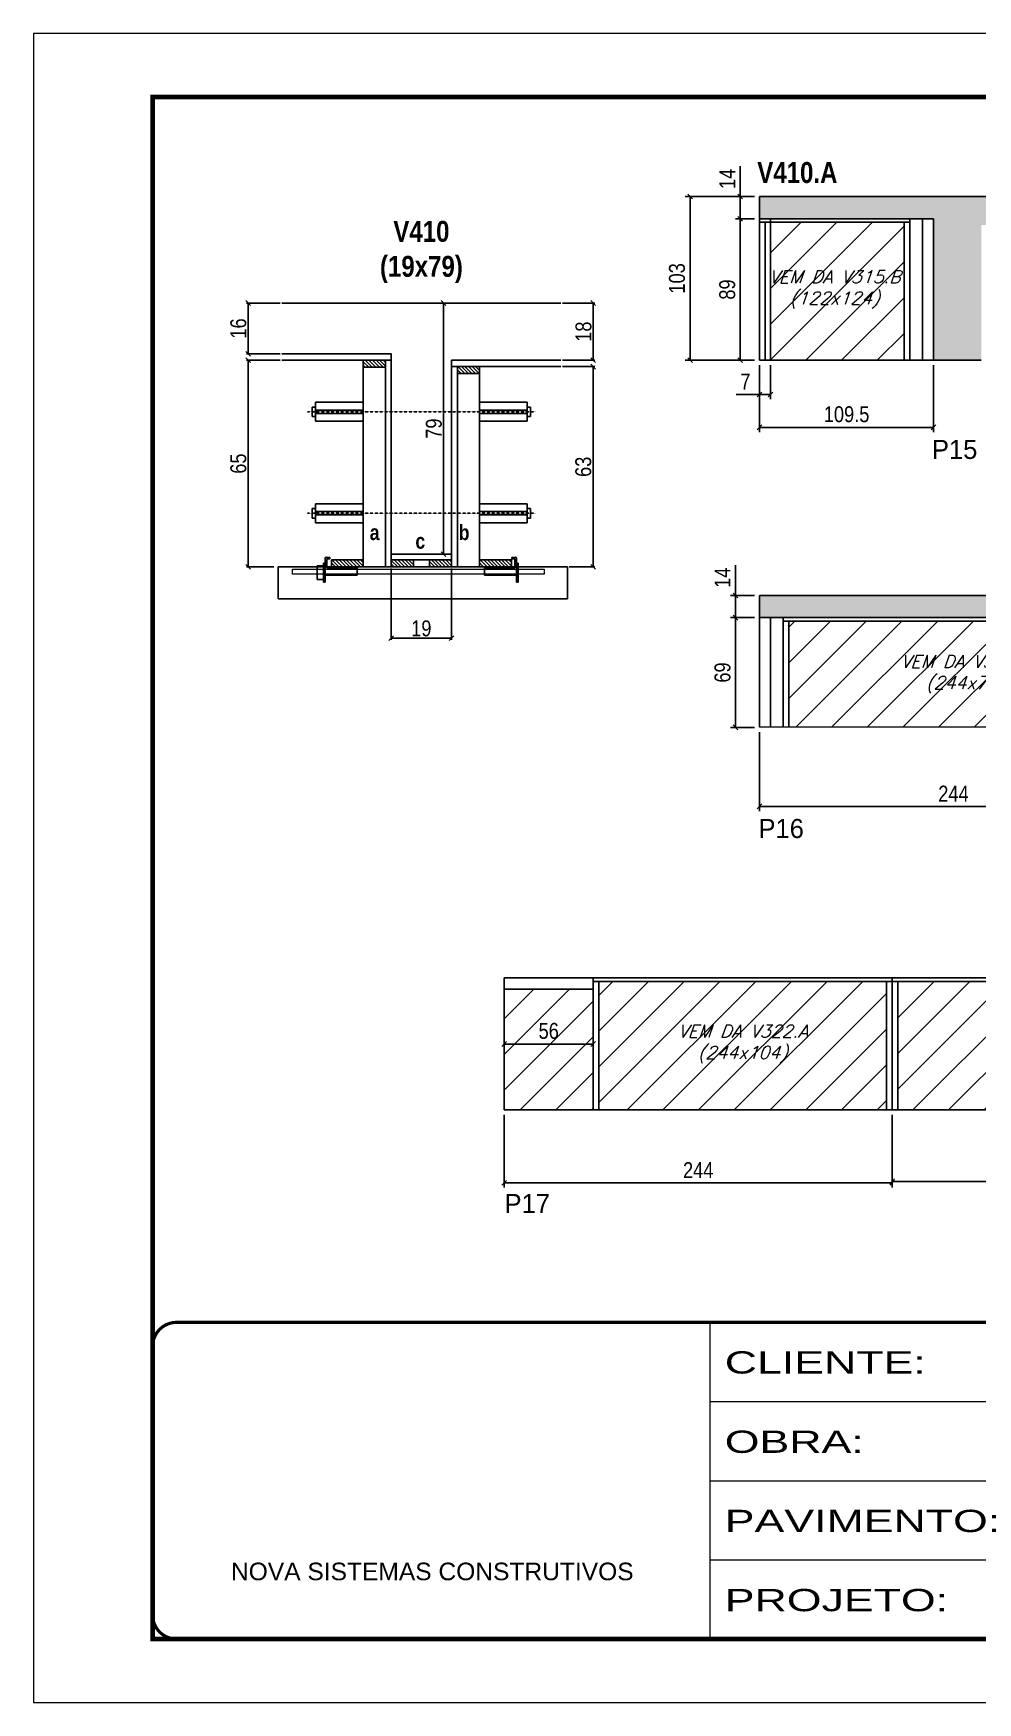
# Model space of a CAD drawing. Extents: x 13154 to 22413, y 1253 to 30260.
# Drawn here: x 17923 to 18517, y 26522 to 27572 of the extents above; entities that cross this region are included whole.
import ezdxf

# ---------------------------------------------------------------- set-up
doc = ezdxf.new("R2010")
doc.units = 0
for name, pattern in [('CONTINUO', [0]), ('DASHED', [0.75, 0.5, -0.25]), ('HIDDEN', [0.375, 0.25, -0.125])]:
    doc.linetypes.add(name, pattern=pattern)
for name, color, linetype in [('5', 5, 'Continuous'), ('barrote', 251, 'Continuous'), ('COTA', 241, 'Continuous'), ('detalhes', 4, 'Continuous'), ('NOMENCLATURA', 7, 'Continuous'), ('Painéis', 200, 'Continuous'), ('presilha', 1, 'Continuous'), ('SARR_2.2x10', 60, 'Continuous'), ('SARR_2.2x7', 40, 'Continuous'), ('SARR_3.5x7', 81, 'Continuous'), ('TENSOR', 3, 'Continuous'), ('texto', 7, 'Continuous')]:
    doc.layers.add(name, color=color, linetype=linetype)
for name, color, linetype, lineweight in [('CONCRETO', 251, 'Continuous', 25), ('Folhas', 255, 'Continuous', 9), ('Hachura', 251, 'Continuous', 9), ('SARRAFO DE PRESSAO', 251, 'DASHED', 9), ('SCO-___-LAJ', 2, 'Continuous', 0)]:
    doc.layers.add(name, color=color, linetype=linetype, lineweight=lineweight)
doc.styles.add('ARIAL', font='arial.ttf')
doc.styles.add('COTA TECNICA', font='techl___.ttf', dxfattribs={"height": 10})
doc.styles.add('COTA TECNICA 2X', font='techl___.ttf', dxfattribs={"height": 10})
doc.styles.add('COTA TECNICA-50', font='techl___.ttf', dxfattribs={"height": 9})
doc.styles.add('Romans', font='romans.shx')
doc.styles.add('ROMAS860', font='ROMAS860.SHX')
doc.styles.add('TECNICA', font='techb___.ttf', dxfattribs={"height": 10})
doc.styles.add('Tecnologia', font='')
doc.styles.get('Tecnologia').set_extended_font_data('Forgotten Futurist')
doc.dimstyles.new('COTA PAINEL-50', dxfattribs={"dimtxt": 9, "dimasz": 3, "dimexe": 3, "dimexo": 3, "dimgap": 3, "dimtad": 1, "dimdec": 1, "dimzin": 12, "dimdsep": 46, "dimtxsty": 'COTA TECNICA-50', "dimblk1": 'OBLIQUE', "dimblk2": 'OBLIQUE', "dimsah": 1, "dimcen": 0.9, "dimclrd": 4, "dimclre": 4, "dimclrt": 240, "dimadec": 1, "dimazin": 3, "dimtfac": 1, "dimtdec": 1, "dimtmove": 0, "dimatfit": 3, "dimfxl": 1, "dimtolj": 1, "dimtzin": 12, "dimarcsym": 0})
doc.dimstyles.new('PAINEL', dxfattribs={"dimtxt": 10, "dimasz": 3, "dimexe": 3, "dimexo": 3, "dimgap": 3, "dimtad": 1, "dimdec": 1, "dimzin": 12, "dimdsep": 46, "dimtxsty": 'COTA TECNICA', "dimblk1": 'OBLIQUE', "dimblk2": 'OBLIQUE', "dimsah": 1, "dimcen": 0.9, "dimclrd": 4, "dimclre": 4, "dimclrt": 240, "dimadec": 1, "dimazin": 3, "dimtfac": 1, "dimtdec": 1, "dimtmove": 0, "dimatfit": 3, "dimfxl": 1, "dimtolj": 1, "dimtzin": 12, "dimarcsym": 0})
doc.dimstyles.new('SECAO', dxfattribs={"dimscale": 0.333333, "dimtxt": 5, "dimasz": 9, "dimexe": 3, "dimexo": 3, "dimgap": 3, "dimtad": 1, "dimdec": 1, "dimlfac": 0.5, "dimzin": 12, "dimdsep": 46, "dimtxsty": 'COTA TECNICA 2X', "dimblk1": 'OBLIQUE', "dimblk2": 'OBLIQUE', "dimsah": 1, "dimcen": 0.9, "dimclrd": 4, "dimclre": 4, "dimclrt": 240, "dimadec": 1, "dimazin": 3, "dimtfac": 1, "dimtdec": 1, "dimtmove": 0, "dimatfit": 3, "dimfxl": 1, "dimtolj": 1, "dimtzin": 12, "dimarcsym": 0})

# ---------------------------------------------------------------- blocks, each defined once
blk = doc.blocks.new('9999999999')
at = {"color": 30, "linetype": 'CONTINUO'}
for p, q in [((98564.6, 34230.2), (98564.6, 34429.4)), ((98564.6, 34379.6), (99584, 34379.6)), ((98564.6, 34329.8), (99488, 34329.8)), ((98564.6, 34280), (99488, 34280))]:
    blk.add_line(p, q, dxfattribs=at)
at = {"color": 30, "linetype": 'CONTINUO', "const_width": 2}
blk.add_lwpolyline([(99584, 34230.2), (99584, 34414.4, 0.414214), (99569, 34429.4), (98229, 34429.4, 0.414214), (98214, 34414.4), (98214, 34245.2, 0.414214), (98229, 34230.2), (99584, 34230.2)], format="xyb", dxfattribs=at)
at = {"layer": 'Folhas'}
blk.add_lwpolyline([(98139, 34190.2), (99624, 34190.2), (99624, 35240.2), (98139, 35240.2)], close=True, dxfattribs=at)
at = {"layer": 'Folhas', "color": 30, "const_width": 3}
blk.add_lwpolyline([(98214, 34230.2), (99584, 34230.2), (99584, 35200.2), (98214, 35200.2)], close=True, dxfattribs=at)
at = {"color": 7, "linetype": 'Continuous', "ltscale": 5, "style": 'ARIAL'}
blk.add_text('NOVA SISTEMAS CONSTRUTIVOS', height=11.059, dxfattribs=at).set_placement((98263.2, 34267.2))
at = {"layer": 'Folhas', "color": 7, "style": 'Tecnologia', "width": 1.5}
for s, p in [('CLIENTE:', (98573.7, 34397.2)), ('OBRA:', (98573.7, 34347.3)), ('PAVIMENTO:', (98573.7, 34297.5)), ('PROJETO:', (98573.7, 34247.7))]:
    blk.add_text(s, height=14, dxfattribs=at).set_placement(p)
blk = doc.blocks.new('PRESILHA METÁLICA 1')
at = {"layer": 'presilha'}
for p, q in [((7.5, 10.6), (7.5, 19.9)), ((12, 21), (8.6, 21)), ((9, 11.6), (9, 18.9)), ((12, 19.5), (9.6, 19.5)), ((12, 21), (12, 19.5)), ((0, 13), (6, 13)), ((0, 13), (0, 0)), ((6, 0), (0, 0)), ((6, 15.5), (7.5, 15.5)), ((6, -2.5), (6, 15.5)), ((6, 13), (6, 0)), ((7.5, 15.5), (7.5, -2.5)), ((37.5, 4.1), (7.5, 4.1)), ((37.5, 11), (9.6, 11)), ((37.5, 11), (37.5, 4.1)), ((7.5, -2.5), (6, -2.5))]:
    blk.add_line(p, q, dxfattribs=at)
for centre, radius, start, end in [((8.6, 19.9), 1.14, 90, 180), ((9.6, 18.9), 0.57, 90, 180), ((9.6, 11.6), 0.57, 180, 270)]:
    blk.add_arc(centre, radius, start, end, dxfattribs=at)
blk = doc.blocks.new('PRESILHA METÁLICA 2')
at = {"layer": 'presilha'}
for p, q in [((-5.2, 23.5), (-5.2, 22)), ((-5.2, 23.5), (-1.9, 23.5)), ((-5.2, 22), (-2.8, 22)), ((-2.2, 14.1), (-2.2, 21.4)), ((0.8, 18), (-0.8, 18)), ((-0.8, 18), (-0.8, 0)), ((-0.8, 14.6), (-0.8, 22.4)), ((0.8, 0), (0.8, 18)), ((-30.8, 13.5), (-30.8, 6.6)), ((-30.8, 13.5), (-2.8, 13.5)), ((-30.8, 6.6), (-0.8, 6.6)), ((-0.8, 0), (0.8, 0))]:
    blk.add_line(p, q, dxfattribs=at)
for centre, radius, start, end in [((-2.8, 21.4), 0.57, 0, 90), ((-1.9, 22.4), 1.14, 0, 90), ((-2.8, 14.1), 0.57, 270, 0)]:
    blk.add_arc(centre, radius, start, end, dxfattribs=at)
blk = doc.blocks.new('_Oblique')
at = {"color": 0, "linetype": 'ByBlock', "lineweight": -2}
blk.add_line((-0.5, -0.5), (0.5, 0.5), dxfattribs=at)
blk = doc.blocks.new('*D1323')
at = {"layer": 'COTA', "color": 4, "lineweight": -2, "transparency": 16777216}
for p, q in [((18255.5, 27362.4), (18275.9, 27362.4)), ((18274.9, 27362.4), (18274.9, 27236.4)), ((18259.7, 27236.4), (18275.9, 27236.4))]:
    blk.add_line(p, q, dxfattribs=at)
at = {"layer": 'Defpoints', "color": 0, "transparency": 16777216}
for p in [(18254.5, 27362.4), (18258.7, 27236.4), (18274.9, 27236.4)]:
    blk.add_point(p, dxfattribs=at)
at = {"layer": 'COTA', "color": 4, "lineweight": -2, "transparency": 16777216, "xscale": 3, "yscale": 3, "zscale": 3}
for p, rotation in [((18274.9, 27362.4), 90), ((18274.9, 27236.4), 270)]:
    blk.add_blockref('_Oblique', p, dxfattribs=dict(at, rotation=rotation))
at = {"layer": 'COTA', "color": 240, "transparency": 16777216, "insert": (18268.7, 27299.4), "char_height": 10, "attachment_point": 5, "rotation": 90, "style": 'COTA TECNICA 2X'}
blk.add_mtext('\\A1;63', dxfattribs=at)
blk = doc.blocks.new('*D1324')
at = {"layer": 'COTA', "color": 4, "lineweight": -2, "transparency": 16777216}
for p, q in [((18255.5, 27402.4), (18275.9, 27402.4)), ((18274.9, 27366.4), (18274.9, 27402.4)), ((18255.5, 27366.4), (18275.9, 27366.4))]:
    blk.add_line(p, q, dxfattribs=at)
at = {"layer": 'Defpoints', "color": 0, "transparency": 16777216}
for p in [(18254.5, 27402.4), (18274.9, 27402.4), (18254.5, 27366.4)]:
    blk.add_point(p, dxfattribs=at)
at = {"layer": 'COTA', "color": 4, "lineweight": -2, "transparency": 16777216, "xscale": 3, "yscale": 3, "zscale": 3}
for p, rotation in [((18274.9, 27402.4), 90), ((18274.9, 27366.4), 270)]:
    blk.add_blockref('_Oblique', p, dxfattribs=dict(at, rotation=rotation))
at = {"layer": 'COTA', "color": 240, "transparency": 16777216, "insert": (18268.8, 27384.4), "char_height": 10, "attachment_point": 5, "rotation": 90, "style": 'COTA TECNICA 2X'}
blk.add_mtext('\\A1;18', dxfattribs=at)
blk = doc.blocks.new('*D1325')
at = {"layer": 'COTA', "color": 4, "lineweight": -2, "transparency": 16777216}
for p, q in [((18078.1, 27366.4), (18056.9, 27366.4)), ((18057.9, 27366.4), (18057.9, 27236.4)), ((18074, 27236.4), (18056.9, 27236.4))]:
    blk.add_line(p, q, dxfattribs=at)
at = {"layer": 'Defpoints', "color": 0, "transparency": 16777216}
for p in [(18079.1, 27366.4), (18057.9, 27236.4), (18075, 27236.4)]:
    blk.add_point(p, dxfattribs=at)
at = {"layer": 'COTA', "color": 4, "lineweight": -2, "transparency": 16777216, "xscale": 3, "yscale": 3, "zscale": 3}
for p, rotation in [((18057.9, 27366.4), 90), ((18057.9, 27236.4), 270)]:
    blk.add_blockref('_Oblique', p, dxfattribs=dict(at, rotation=rotation))
at = {"layer": 'COTA', "color": 240, "transparency": 16777216, "insert": (18051.8, 27301.4), "char_height": 10, "attachment_point": 5, "rotation": 90, "style": 'COTA TECNICA 2X'}
blk.add_mtext('\\A1;65', dxfattribs=at)
blk = doc.blocks.new('*D1326')
at = {"layer": 'COTA', "color": 4, "lineweight": -2, "transparency": 16777216}
for p, q in [((18184.8, 27402.4), (18179.8, 27402.4)), ((18180.8, 27244.4), (18180.8, 27402.4)), ((18184.8, 27244.4), (18179.8, 27244.4))]:
    blk.add_line(p, q, dxfattribs=at)
at = {"layer": 'Defpoints', "color": 0, "transparency": 16777216}
for p in [(18180.8, 27402.4), (18185.8, 27402.4), (18185.8, 27244.4)]:
    blk.add_point(p, dxfattribs=at)
at = {"layer": 'COTA', "color": 4, "lineweight": -2, "transparency": 16777216, "xscale": 3, "yscale": 3, "zscale": 3}
for p, rotation in [((18180.8, 27402.4), 90), ((18180.8, 27244.4), 270)]:
    blk.add_blockref('_Oblique', p, dxfattribs=dict(at, rotation=rotation))
at = {"layer": 'COTA', "color": 240, "transparency": 16777216, "insert": (18174.7, 27323.4), "char_height": 10, "attachment_point": 5, "rotation": 90, "style": 'COTA TECNICA 2X'}
blk.add_mtext('\\A1;79', dxfattribs=at)
blk = doc.blocks.new('*D1327')
at = {"layer": 'COTA', "color": 4, "lineweight": -2, "transparency": 16777216}
for p, q in [((18078.1, 27402.4), (18056.9, 27402.4)), ((18057.9, 27370.4), (18057.9, 27402.4)), ((18078.1, 27370.4), (18056.9, 27370.4))]:
    blk.add_line(p, q, dxfattribs=at)
at = {"layer": 'Defpoints', "color": 0, "transparency": 16777216}
for p in [(18057.9, 27402.4), (18079.1, 27402.4), (18079.1, 27370.4)]:
    blk.add_point(p, dxfattribs=at)
at = {"layer": 'COTA', "color": 4, "lineweight": -2, "transparency": 16777216, "xscale": 3, "yscale": 3, "zscale": 3}
for p, rotation in [((18057.9, 27402.4), 90), ((18057.9, 27370.4), 270)]:
    blk.add_blockref('_Oblique', p, dxfattribs=dict(at, rotation=rotation))
at = {"layer": 'COTA', "color": 240, "transparency": 16777216, "insert": (18051.8, 27386.4), "char_height": 10, "attachment_point": 5, "rotation": 90, "style": 'COTA TECNICA 2X'}
blk.add_mtext('\\A1;16', dxfattribs=at)
blk = doc.blocks.new('*D1328')
at = {"layer": 'COTA', "color": 4, "lineweight": -2, "transparency": 16777216}
for p, q in [((18147.8, 27235.4), (18147.8, 27190.6)), ((18185.8, 27235.4), (18185.8, 27190.6)), ((18147.8, 27191.6), (18185.8, 27191.6))]:
    blk.add_line(p, q, dxfattribs=at)
at = {"layer": 'Defpoints', "color": 0, "transparency": 16777216}
for p in [(18147.8, 27236.4), (18185.8, 27236.4), (18185.8, 27191.6)]:
    blk.add_point(p, dxfattribs=at)
at = {"layer": 'COTA', "color": 4, "lineweight": -2, "transparency": 16777216, "xscale": 3, "yscale": 3, "zscale": 3, "rotation": 180}
blk.add_blockref('_Oblique', (18147.8, 27191.6), dxfattribs=at)
at = {"layer": 'COTA', "color": 4, "lineweight": -2, "transparency": 16777216, "xscale": 3, "yscale": 3, "zscale": 3}
blk.add_blockref('_Oblique', (18185.8, 27191.6), dxfattribs=at)
at = {"layer": 'COTA', "color": 240, "transparency": 16777216, "insert": (18166.8, 27197.7), "char_height": 10, "attachment_point": 5, "style": 'COTA TECNICA 2X'}
blk.add_mtext('\\A1;19', dxfattribs=at)
blk = doc.blocks.new('*D1332')
at = {"layer": 'COTA', "color": 4, "linetype": 'ByBlock', "lineweight": -2, "transparency": 16777216}
for p, q in [((18379.4, 27363.4), (18379.4, 27321.2)), ((18488.9, 27363.4), (18488.9, 27321.2)), ((18488.9, 27324.2), (18379.4, 27324.2))]:
    blk.add_line(p, q, dxfattribs=at)
at = {"layer": 'Defpoints', "color": 0, "linetype": 'ByBlock', "transparency": 16777216}
for p in [(18379.4, 27366.4), (18488.9, 27366.4), (18379.4, 27324.2)]:
    blk.add_point(p, dxfattribs=at)
at = {"layer": 'COTA', "color": 4, "linetype": 'ByBlock', "lineweight": -2, "transparency": 16777216, "xscale": 3, "yscale": 3, "zscale": 3, "rotation": 180}
blk.add_blockref('_Oblique', (18379.4, 27324.2), dxfattribs=at)
at = {"layer": 'COTA', "color": 4, "linetype": 'ByBlock', "lineweight": -2, "transparency": 16777216, "xscale": 3, "yscale": 3, "zscale": 3}
blk.add_blockref('_Oblique', (18488.9, 27324.2), dxfattribs=at)
at = {"layer": 'COTA', "color": 240, "linetype": 'ByBlock', "transparency": 16777216, "insert": (18434.2, 27332.4), "char_height": 10, "attachment_point": 5, "style": 'COTA TECNICA'}
blk.add_mtext('\\A1;109.5', dxfattribs=at)
blk = doc.blocks.new('*D1333')
at = {"layer": 'COTA', "color": 4, "lineweight": -2, "transparency": 16777216}
for p, q in [((18376.4, 27455.4), (18364.3, 27455.4)), ((18367.3, 27455.4), (18367.3, 27366.4)), ((18376.4, 27366.4), (18364.3, 27366.4))]:
    blk.add_line(p, q, dxfattribs=at)
at = {"layer": 'Defpoints', "color": 0, "transparency": 16777216}
for p in [(18379.4, 27455.4), (18367.3, 27366.4), (18379.4, 27366.4)]:
    blk.add_point(p, dxfattribs=at)
at = {"layer": 'COTA', "color": 4, "lineweight": -2, "transparency": 16777216, "xscale": 3, "yscale": 3, "zscale": 3}
for p, rotation in [((18367.3, 27455.4), 90), ((18367.3, 27366.4), 270)]:
    blk.add_blockref('_Oblique', p, dxfattribs=dict(at, rotation=rotation))
at = {"layer": 'COTA', "color": 240, "transparency": 16777216, "insert": (18359.2, 27410.9), "char_height": 10, "attachment_point": 5, "rotation": 90, "style": 'COTA TECNICA'}
blk.add_mtext('\\A1;89', dxfattribs=at)
blk = doc.blocks.new('*D1329')
at = {"layer": 'COTA', "color": 4, "lineweight": -2, "transparency": 16777216}
for p, q in [((18367.3, 27469.4), (18367.3, 27488.5)), ((18376.4, 27469.4), (18364.3, 27469.4)), ((18367.3, 27455.4), (18367.3, 27469.4)), ((18376.4, 27455.4), (18364.3, 27455.4))]:
    blk.add_line(p, q, dxfattribs=at)
at = {"layer": 'Defpoints', "color": 0, "transparency": 16777216}
for p in [(18367.3, 27469.4), (18379.4, 27469.4), (18379.4, 27455.4)]:
    blk.add_point(p, dxfattribs=at)
at = {"layer": 'COTA', "color": 4, "lineweight": -2, "transparency": 16777216, "xscale": 3, "yscale": 3, "zscale": 3}
for p, rotation in [((18367.3, 27469.4), 90), ((18367.3, 27455.4), 270)]:
    blk.add_blockref('_Oblique', p, dxfattribs=dict(at, rotation=rotation))
at = {"layer": 'COTA', "color": 240, "transparency": 16777216, "insert": (18359.2, 27480.5), "char_height": 10, "attachment_point": 5, "rotation": 90, "style": 'COTA TECNICA'}
blk.add_mtext('\\A1;14', dxfattribs=at)
blk = doc.blocks.new('*D1330')
at = {"layer": 'COTA', "color": 4, "lineweight": -2, "transparency": 16777216}
for p, q in [((18376.4, 27469.4), (18332.8, 27469.4)), ((18335.8, 27366.4), (18335.8, 27469.4)), ((18376.4, 27366.4), (18332.8, 27366.4))]:
    blk.add_line(p, q, dxfattribs=at)
at = {"layer": 'Defpoints', "color": 0, "transparency": 16777216}
for p in [(18335.8, 27469.4), (18379.4, 27469.4), (18379.4, 27366.4)]:
    blk.add_point(p, dxfattribs=at)
at = {"layer": 'COTA', "color": 4, "lineweight": -2, "transparency": 16777216, "xscale": 3, "yscale": 3, "zscale": 3}
for p, rotation in [((18335.8, 27469.4), 90), ((18335.8, 27366.4), 270)]:
    blk.add_blockref('_Oblique', p, dxfattribs=dict(at, rotation=rotation))
at = {"layer": 'COTA', "color": 240, "transparency": 16777216, "insert": (18327.6, 27417.9), "char_height": 10, "attachment_point": 5, "rotation": 90, "style": 'COTA TECNICA'}
blk.add_mtext('\\A1;103', dxfattribs=at)
blk = doc.blocks.new('*D1331')
at = {"layer": 'COTA', "color": 4, "lineweight": -2, "transparency": 16777216}
for p, q in [((18379.4, 27363.4), (18379.4, 27341.9)), ((18386.4, 27363.4), (18386.4, 27341.9)), ((18379.4, 27344.9), (18364.7, 27344.9)), ((18386.4, 27344.9), (18379.4, 27344.9))]:
    blk.add_line(p, q, dxfattribs=at)
at = {"layer": 'Defpoints', "color": 0, "transparency": 16777216}
for p in [(18379.4, 27366.4), (18386.4, 27366.4), (18379.4, 27344.9)]:
    blk.add_point(p, dxfattribs=at)
at = {"layer": 'COTA', "color": 4, "lineweight": -2, "transparency": 16777216, "xscale": 3, "yscale": 3, "zscale": 3, "rotation": 180}
blk.add_blockref('_Oblique', (18379.4, 27344.9), dxfattribs=at)
at = {"layer": 'COTA', "color": 4, "lineweight": -2, "transparency": 16777216, "xscale": 3, "yscale": 3, "zscale": 3}
blk.add_blockref('_Oblique', (18386.4, 27344.9), dxfattribs=at)
at = {"layer": 'COTA', "color": 240, "transparency": 16777216, "insert": (18370.6, 27353), "char_height": 10, "attachment_point": 5, "style": 'COTA TECNICA'}
blk.add_mtext('\\A1;7', dxfattribs=at)
blk = doc.blocks.new('*D1341')
at = {"layer": 'COTA', "color": 4, "lineweight": -2, "transparency": 16777216}
for p, q in [((18379.4, 27132.5), (18379.4, 27082.8)), ((18623.4, 27132.5), (18623.4, 27082.8)), ((18379.4, 27085.8), (18623.4, 27085.8))]:
    blk.add_line(p, q, dxfattribs=at)
at = {"layer": 'Defpoints', "color": 0, "transparency": 16777216}
for p in [(18379.4, 27135.5), (18623.4, 27135.5), (18623.4, 27085.8)]:
    blk.add_point(p, dxfattribs=at)
at = {"layer": 'COTA', "color": 4, "lineweight": -2, "transparency": 16777216, "xscale": 3, "yscale": 3, "zscale": 3, "rotation": 180}
blk.add_blockref('_Oblique', (18379.4, 27085.8), dxfattribs=at)
at = {"layer": 'COTA', "color": 4, "lineweight": -2, "transparency": 16777216, "xscale": 3, "yscale": 3, "zscale": 3}
blk.add_blockref('_Oblique', (18623.4, 27085.8), dxfattribs=at)
at = {"layer": 'COTA', "color": 240, "transparency": 16777216, "insert": (18501.4, 27093.8), "char_height": 10, "attachment_point": 5, "style": 'COTA TECNICA'}
blk.add_mtext('\\A1;244', dxfattribs=at)
blk = doc.blocks.new('*D1344')
at = {"layer": 'COTA', "color": 4, "lineweight": -2, "transparency": 16777216}
for p, q in [((18376.4, 27204.5), (18361.3, 27204.5)), ((18364.3, 27204.5), (18364.3, 27135.5)), ((18376.4, 27135.5), (18361.3, 27135.5))]:
    blk.add_line(p, q, dxfattribs=at)
at = {"layer": 'Defpoints', "color": 0, "transparency": 16777216}
for p in [(18379.4, 27204.5), (18364.3, 27135.5), (18379.4, 27135.5)]:
    blk.add_point(p, dxfattribs=at)
at = {"layer": 'COTA', "color": 4, "lineweight": -2, "transparency": 16777216, "xscale": 3, "yscale": 3, "zscale": 3}
for p, rotation in [((18364.3, 27204.5), 90), ((18364.3, 27135.5), 270)]:
    blk.add_blockref('_Oblique', p, dxfattribs=dict(at, rotation=rotation))
at = {"layer": 'COTA', "color": 240, "transparency": 16777216, "insert": (18356.2, 27170), "char_height": 10, "attachment_point": 5, "rotation": 90, "style": 'COTA TECNICA'}
blk.add_mtext('\\A1;69', dxfattribs=at)
blk = doc.blocks.new('*D1345')
at = {"layer": 'COTA', "color": 4, "lineweight": -2, "transparency": 16777216}
for p, q in [((18364.3, 27218.5), (18364.3, 27237.6)), ((18376.4, 27218.5), (18361.3, 27218.5)), ((18364.3, 27204.5), (18364.3, 27218.5)), ((18376.4, 27204.5), (18361.3, 27204.5))]:
    blk.add_line(p, q, dxfattribs=at)
at = {"layer": 'Defpoints', "color": 0, "transparency": 16777216}
for p in [(18364.3, 27218.5), (18379.4, 27218.5), (18379.4, 27204.5)]:
    blk.add_point(p, dxfattribs=at)
at = {"layer": 'COTA', "color": 4, "lineweight": -2, "transparency": 16777216, "xscale": 3, "yscale": 3, "zscale": 3}
for p, rotation in [((18364.3, 27218.5), 90), ((18364.3, 27204.5), 270)]:
    blk.add_blockref('_Oblique', p, dxfattribs=dict(at, rotation=rotation))
at = {"layer": 'COTA', "color": 240, "transparency": 16777216, "insert": (18356.2, 27229.6), "char_height": 10, "attachment_point": 5, "rotation": 90, "style": 'COTA TECNICA'}
blk.add_mtext('\\A1;14', dxfattribs=at)
blk = doc.blocks.new('*D1351')
at = {"layer": 'COTA', "color": 4, "linetype": 'ByBlock', "lineweight": -2, "transparency": 16777216}
for p, q in [((18462.9, 26891.8), (18462.9, 26846.9)), ((18706.9, 26891.8), (18706.9, 26846.9)), ((18462.9, 26849.9), (18706.9, 26849.9))]:
    blk.add_line(p, q, dxfattribs=at)
at = {"layer": 'Defpoints', "color": 0, "linetype": 'ByBlock', "transparency": 16777216}
for p in [(18462.9, 26894.8), (18706.9, 26894.8), (18706.9, 26849.9)]:
    blk.add_point(p, dxfattribs=at)
at = {"layer": 'COTA', "color": 4, "linetype": 'ByBlock', "lineweight": -2, "transparency": 16777216, "xscale": 3, "yscale": 3, "zscale": 3, "rotation": 180}
blk.add_blockref('_Oblique', (18462.9, 26849.9), dxfattribs=at)
at = {"layer": 'COTA', "color": 4, "linetype": 'ByBlock', "lineweight": -2, "transparency": 16777216, "xscale": 3, "yscale": 3, "zscale": 3}
blk.add_blockref('_Oblique', (18706.9, 26849.9), dxfattribs=at)
at = {"layer": 'COTA', "color": 240, "linetype": 'ByBlock', "transparency": 16777216, "insert": (18584.9, 26857.4), "char_height": 9, "attachment_point": 5, "style": 'COTA TECNICA-50'}
blk.add_mtext('\\A1;244', dxfattribs=at)
blk = doc.blocks.new('*D1352')
at = {"layer": 'COTA', "color": 4, "linetype": 'ByBlock', "lineweight": -2, "transparency": 16777216}
for p, q in [((18218.9, 26891.8), (18218.9, 26846)), ((18462.9, 26891.8), (18462.9, 26846)), ((18462.9, 26849), (18218.9, 26849))]:
    blk.add_line(p, q, dxfattribs=at)
at = {"layer": 'Defpoints', "color": 0, "linetype": 'ByBlock', "transparency": 16777216}
for p in [(18218.9, 26894.8), (18462.9, 26894.8), (18218.9, 26849)]:
    blk.add_point(p, dxfattribs=at)
at = {"layer": 'COTA', "color": 4, "linetype": 'ByBlock', "lineweight": -2, "transparency": 16777216, "xscale": 3, "yscale": 3, "zscale": 3, "rotation": 180}
blk.add_blockref('_Oblique', (18218.9, 26849), dxfattribs=at)
at = {"layer": 'COTA', "color": 4, "linetype": 'ByBlock', "lineweight": -2, "transparency": 16777216, "xscale": 3, "yscale": 3, "zscale": 3}
blk.add_blockref('_Oblique', (18462.9, 26849), dxfattribs=at)
at = {"layer": 'COTA', "color": 240, "linetype": 'ByBlock', "transparency": 16777216, "insert": (18340.9, 26857), "char_height": 10, "attachment_point": 5, "style": 'COTA TECNICA'}
blk.add_mtext('\\A1;244', dxfattribs=at)
blk = doc.blocks.new('*D1360')
at = {"layer": 'COTA', "color": 4, "lineweight": -2, "transparency": 16777216}
blk.add_line((18218.9, 26936.3), (18274.9, 26936.3), dxfattribs=at)
at = {"layer": 'Defpoints', "color": 0, "transparency": 16777216}
for p in [(18218.9, 26936.3), (18274.9, 26936.3), (18274.9, 26936.3)]:
    blk.add_point(p, dxfattribs=at)
at = {"layer": 'COTA', "color": 4, "lineweight": -2, "transparency": 16777216, "xscale": 3, "yscale": 3, "zscale": 3, "rotation": 180}
blk.add_blockref('_Oblique', (18218.9, 26936.3), dxfattribs=at)
at = {"layer": 'COTA', "color": 4, "lineweight": -2, "transparency": 16777216, "xscale": 3, "yscale": 3, "zscale": 3}
blk.add_blockref('_Oblique', (18274.9, 26936.3), dxfattribs=at)
at = {"layer": 'COTA', "color": 240, "transparency": 16777216, "insert": (18246.9, 26944.5), "char_height": 10, "attachment_point": 5, "style": 'COTA TECNICA'}
blk.add_mtext('\\A1;56', dxfattribs=at)

msp = doc.modelspace()

# ---------------------------------------------------------------- hatches: boundary and pattern name
at = {"layer": 'COTA'}
h = msp.add_hatch(dxfattribs=at)
h.set_pattern_fill('AR-CONC', color=256, scale=0.03)
h.paths.add_polyline_path([(18518.92, 27451.39), (18749.92, 27451.39), (19237.42, 27451.39), (19237.42, 27469.39), (18379.42, 27469.39), (18379.42, 27455.39), (18488.92, 27455.39), (18488.92, 27366.39), (18518.92, 27366.39)])
h = msp.add_hatch(dxfattribs=at)
h.set_pattern_fill('AR-CONC', color=256, scale=0.03)
h.set_pattern_definition([(50, (0, -36.6637), (5.4655401, -0.47817257), [0.5715, -6.2865]), (355, (0, -36.6637), (-1.0573026, 5.7317054), [0.4572, -5.0292175]), (100.451445, (0.4555, -36.7035), (4.4082374, 5.25353256), [0.4857003, -5.3427073]), (46.1842, (0, -35.14), (8.1323712, -1.2612698), [0.85725, -9.42975]), (96.635558, (0.678, -35.245), (7.122124, 7.4227837), [0.7285507, -8.0140682]), (351.18415, (0, -35.14), (7.122124, 7.4227837), [0.685799, -7.543792]), (21, (0.762, -35.5207), (4.54843174, -3.06795595), [0.5715, -6.2865]), (326, (0.762, -35.5207), (1.85406085, 5.525639), [0.4572, -5.0292]), (71.451445, (1.141, -35.7763), (6.4024926, 2.4576831), [0.4857003, -5.3426981]), (37.5, (0, -36.6637), (0.0926581, 2.53665117), [0, -4.96824, 0, -5.1054, 0, -5.04825]), (7.5, (0, -36.6637), (2.00458988, 3.00541724), [0, -2.91084, 0, -4.85394, 0, -1.92405]), (327.5, (-1.6993, -36.6637), (4.06771786, -0.17186232), [0, -1.905, 0, -5.9436, 0, -7.8867]), (317.5, (-2.4613, -36.6637), (4.44387544, 0.76279473), [0, -2.4765, 0, -3.94716, 0, -5.6007])])
h.paths.add_polyline_path([(18752.92, 27204.53), (18752.92, 27218.53), (18379.42, 27218.53), (18379.42, 27204.53)])
at = {"layer": 'Hachura', "linetype": 'ByBlock'}
h = msp.add_hatch(dxfattribs=at)
h.set_pattern_fill('ANSI31', color=256, scale=5)
h.paths.add_polyline_path([(18470.42, 27453.19), (18386.42, 27453.19), (18386.42, 27366.39), (18470.42, 27366.39)])
h.paths.add_polyline_path([(18742.92, 27366.39), (18742.92, 27386.39), (18746.42, 27386.39), (18746.42, 27449.19), (18537.42, 27449.19), (18537.42, 27366.39)])
h.paths.add_polyline_path([(18990.42, 27386.39), (18990.42, 27449.19), (18753.42, 27449.19), (18753.42, 27386.39)])
h.paths.add_polyline_path([(18997.42, 27449.19), (18997.42, 27386.39), (19218.92, 27386.39), (19218.92, 27449.19)])
h = msp.add_hatch(dxfattribs=at)
h.set_pattern_fill('ANSI31', color=256, scale=5)
h.paths.add_polyline_path([(18619.92, 27135.53), (18619.92, 27202.33), (18397.92, 27202.33), (18397.92, 27135.53)])
h.paths.add_polyline_path([(18749.42, 27135.53), (18749.42, 27202.33), (18626.92, 27202.33), (18626.92, 27135.53)])
h.paths.add_polyline_path([(18756.42, 27216.33), (18756.42, 27135.53), (18855.92, 27135.53), (18855.92, 27216.33)])
h.paths.add_polyline_path([(18889.92, 27216.33), (18889.92, 27135.53), (19066.92, 27135.53), (19066.92, 27216.33)])
h.paths.add_polyline_path([(19070.42, 27135.53), (19130.42, 27135.53), (19130.42, 27211.53), (19070.42, 27211.53)])
h = msp.add_hatch(dxfattribs=at)
h.set_pattern_fill('ANSI31', color=256, scale=5)
h.paths.add_polyline_path([(18274.89, 26894.85), (18274.89, 26970.85), (18218.89, 26970.85), (18218.89, 26894.85)])
h.paths.add_polyline_path([(18459.39, 26894.85), (18459.39, 26975.65), (18278.39, 26975.65), (18278.39, 26894.85)])
h.paths.add_polyline_path([(18703.39, 26894.85), (18703.39, 26975.65), (18466.39, 26975.65), (18466.39, 26894.85)])
h.paths.add_polyline_path([(18710.39, 26894.85), (18865.89, 26894.85), (18865.89, 26975.65), (18710.39, 26975.65)])
h.paths.add_polyline_path([(19056.89, 26894.85), (19056.89, 26975.65), (18936.89, 26975.65), (18936.89, 26894.85)])
h.paths.add_polyline_path([(19139.39, 26975.65), (19063.89, 26975.65), (19063.89, 26894.85), (19139.39, 26894.85)])
at = {"layer": 'SARR_2.2x10'}
h = msp.add_hatch(dxfattribs=at)
h.set_pattern_fill('ANSI31', color=256, scale=0.5, angle=90)
h.set_pattern_definition([(135, (51303.7847, -96275.7658), (-1.122532015, -1.122532015), [])])
h.paths.add_polyline_path([(18110.25, 27240.8), (18110.25, 27236.4), (18130.25, 27236.4), (18130.25, 27240.8)])
h = msp.add_hatch(dxfattribs=at)
h.set_pattern_fill('ANSI31', color=256, scale=0.5, angle=90)
h.set_pattern_definition([(135, (51396.9847, -96275.7658), (-1.122532015, -1.122532015), [])])
h.paths.add_polyline_path([(18203.45, 27240.8), (18203.45, 27236.4), (18223.45, 27236.4), (18223.45, 27240.8)])
at = {"layer": 'SARR_2.2x7'}
h = msp.add_hatch(dxfattribs=at)
h.set_pattern_fill('ANSI31', color=256, scale=0.5, angle=90)
h.set_pattern_definition([(135, (51297.7847, -96150.1658), (-1.122532015, -1.122532015), [])])
h.paths.add_polyline_path([(18144.25, 27366.4), (18144.25, 27362), (18130.25, 27362), (18130.25, 27366.4)])
h = msp.add_hatch(dxfattribs=at)
h.set_pattern_fill('ANSI31', color=256, scale=0.5, angle=90)
h.set_pattern_definition([(135, (51317.7847, -96154.1658), (-1.122532015, -1.122532015), [])])
h.paths.add_polyline_path([(18189.45, 27362.4), (18189.45, 27358), (18203.45, 27358), (18203.45, 27362.4)])
h = msp.add_hatch(dxfattribs=at)
h.set_pattern_fill('ANSI31', color=256, scale=0.5, angle=90)
h.set_pattern_definition([(135, (51383.3847, -96275.7658), (-1.122532015, -1.122532015), [])])
h.paths.add_polyline_path([(18161.85, 27236.4), (18161.85, 27240.8), (18147.85, 27240.8), (18147.85, 27236.4)])
h = msp.add_hatch(dxfattribs=at)
h.set_pattern_fill('ANSI31', color=256, scale=0.5, angle=90)
h.set_pattern_definition([(135, (51321.3847, -96275.7658), (-1.122532015, -1.122532015), [])])
h.paths.add_polyline_path([(18171.85, 27236.4), (18171.85, 27240.8), (18185.85, 27240.8), (18185.85, 27236.4)])

# ---------------------------------------------------------------- linework, layer by layer
at = {"ltscale": 3}
for p, q in [((18098.25, 27331), (18098.25, 27337)), ((18100.25, 27337), (18098.25, 27337)), ((18100.25, 27328), (18100.25, 27340)), ((18100.25, 27340), (18130.25, 27340)), ((18130.25, 27335), (18100.25, 27335)), ((18130.25, 27333), (18100.25, 27333)), ((18233.45, 27340), (18203.45, 27340)), ((18203.45, 27335), (18233.45, 27335)), ((18203.45, 27333), (18233.45, 27333)), ((18233.45, 27328), (18233.45, 27340)), ((18233.45, 27337), (18235.45, 27337)), ((18235.45, 27331), (18235.45, 27337)), ((18100.25, 27331), (18098.25, 27331)), ((18100.25, 27328), (18130.25, 27328)), ((18233.45, 27328), (18203.45, 27328)), ((18235.45, 27331), (18233.45, 27331)), ((18098.25, 27273.18), (18098.25, 27267.18)), ((18100.25, 27273.18), (18098.25, 27273.18)), ((18100.25, 27276.18), (18100.25, 27264.18)), ((18100.25, 27276.18), (18130.25, 27276.18)), ((18130.25, 27271.18), (18100.25, 27271.18)), ((18130.25, 27269.18), (18100.25, 27269.18)), ((18233.45, 27276.18), (18203.45, 27276.18)), ((18203.45, 27271.18), (18233.45, 27271.18)), ((18203.45, 27269.18), (18233.45, 27269.18)), ((18233.45, 27276.18), (18233.45, 27264.18)), ((18235.45, 27273.18), (18233.45, 27273.18)), ((18235.45, 27273.18), (18235.45, 27267.18)), ((18100.25, 27267.18), (18098.25, 27267.18)), ((18100.25, 27264.18), (18130.25, 27264.18)), ((18233.45, 27264.18), (18203.45, 27264.18)), ((18233.45, 27267.18), (18235.45, 27267.18))]:
    msp.add_line(p, q, dxfattribs=at)
at = {"layer": 'barrote'}
msp.add_lwpolyline([(18076.79, 27216.4), (18258.71, 27216.4), (18258.71, 27236.4), (18076.79, 27236.4)], close=True, dxfattribs=at)
at = {"layer": 'CONCRETO', "linetype": 'Continuous'}
msp.add_line((18079.15, 27402.4), (18254.54, 27402.4), dxfattribs=at)
at = {"layer": 'COTA'}
for p, q in [((19237.42, 27469.39), (18379.42, 27469.39)), ((18379.42, 27469.39), (18379.42, 27455.39)), ((18488.92, 27366.39), (18518.92, 27366.39)), ((18379.42, 27204.53), (18379.42, 27218.53)), ((18379.42, 27218.53), (18752.92, 27218.53))]:
    msp.add_line(p, q, dxfattribs=at)
at = {"layer": 'detalhes', "color": 250}
msp.add_line((18076.79, 27216.4), (18076.79, 27236.4), dxfattribs=at)
at = {"layer": 'Hachura', "linetype": 'ByBlock'}
msp.add_line((19130.42, 27135.53), (18379.42, 27135.53), dxfattribs=at)
at = {"layer": 'Painéis', "linetype": 'Continuous'}
for p, q in [((18379.42, 27455.39), (18379.42, 27366.39)), ((18488.92, 27455.39), (18379.42, 27455.39)), ((18488.92, 27455.39), (18488.92, 27366.39)), ((18488.92, 27366.39), (18379.42, 27366.39)), ((18379.42, 27135.53), (18379.42, 27204.53)), ((18379.42, 27204.53), (18752.92, 27204.53)), ((18218.89, 26894.85), (18218.89, 26977.85)), ((18218.89, 26977.85), (18886.39, 26977.85)), ((18462.89, 26894.85), (18462.89, 26977.85)), ((18886.39, 26894.85), (18218.89, 26894.85))]:
    msp.add_line(p, q, dxfattribs=at)
at = {"layer": 'Painéis', "linetype": 'Continuous', "elevation": 0}
for points in [[(18079.15, 27366.4), (18147.85, 27366.4), (18147.85, 27370.4), (18079.15, 27370.4)], [(18254.54, 27362.4), (18185.85, 27362.4), (18185.85, 27366.4), (18254.54, 27366.4)]]:
    msp.add_lwpolyline(points, dxfattribs=at)
at = {"layer": 'Painéis', "linetype": 'Continuous'}
for points in [[(18144.25, 27236.4), (18144.25, 27366.4), (18147.85, 27366.4), (18147.85, 27236.4)], [(18189.45, 27236.4), (18189.45, 27362.4), (18185.85, 27362.4), (18185.85, 27236.4)], [(18185.85, 27244.4), (18147.85, 27244.4), (18147.85, 27240.8), (18185.85, 27240.8)]]:
    msp.add_lwpolyline(points, close=True, dxfattribs=at)
at = {"layer": 'SARR_2.2x10'}
for points in [[(18110.25, 27240.8), (18130.25, 27240.8), (18130.25, 27236.4), (18110.25, 27236.4)], [(18203.45, 27240.8), (18223.45, 27240.8), (18223.45, 27236.4), (18203.45, 27236.4)]]:
    msp.add_lwpolyline(points, close=True, dxfattribs=at)
at = {"layer": 'SARR_2.2x7', "linetype": 'Continuous'}
for p, q in [((18473.92, 27453.19), (18379.42, 27453.19)), ((18481.92, 27455.39), (18481.92, 27366.39)), ((18386.42, 27204.53), (18386.42, 27135.53)), ((18394.42, 27202.33), (18623.42, 27202.33)), ((18274.89, 26975.65), (18462.89, 26975.65)), ((18462.89, 26975.65), (18706.89, 26975.65)), ((18218.89, 26970.85), (18274.89, 26970.85))]:
    msp.add_line(p, q, dxfattribs=at)
at = {"layer": 'SARR_2.2x7', "linetype": 'HIDDEN'}
msp.add_line((18386.42, 27455.39), (18386.42, 27366.39), dxfattribs=at)
at = {"layer": 'SARR_2.2x7', "elevation": 0}
for points in [[(18130.25, 27366.4), (18144.25, 27366.4), (18144.25, 27362), (18130.25, 27362)], [(18203.45, 27362.4), (18189.45, 27362.4), (18189.45, 27358), (18203.45, 27358)]]:
    msp.add_lwpolyline(points, close=True, dxfattribs=at)
at = {"layer": 'SARR_2.2x7'}
for points in [[(18147.85, 27240.8), (18161.85, 27240.8), (18161.85, 27236.4), (18147.85, 27236.4)], [(18185.85, 27240.8), (18171.85, 27240.8), (18171.85, 27236.4), (18185.85, 27236.4)]]:
    msp.add_lwpolyline(points, close=True, dxfattribs=at)
at = {"layer": 'SARR_3.5x7'}
for p, q in [((18382.92, 27453.19), (18382.92, 27366.39)), ((18470.42, 27453.19), (18470.42, 27366.39)), ((18473.92, 27455.39), (18473.92, 27366.39)), ((18394.42, 27204.53), (18394.42, 27135.53)), ((18397.92, 27202.33), (18397.92, 27135.53)), ((18274.89, 26977.85), (18274.89, 26894.85)), ((18278.39, 26975.65), (18278.39, 26894.85)), ((18459.39, 26975.65), (18459.39, 26894.85)), ((18466.39, 26975.65), (18466.39, 26894.85))]:
    msp.add_line(p, q, dxfattribs=at)
for points in [[(18144.25, 27362), (18130.25, 27362), (18130.25, 27236.4), (18144.25, 27236.4)], [(18189.45, 27358), (18203.45, 27358), (18203.45, 27236.4), (18189.45, 27236.4)]]:
    msp.add_lwpolyline(points, close=True, dxfattribs=at)
at = {"layer": 'SCO-___-LAJ', "color": 1}
msp.add_lwpolyline([(18085.79, 27235.07), (18244.06, 27235.07), (18244.06, 27231.87), (18085.79, 27231.87)], close=True, dxfattribs=at)
at = {"layer": 'TENSOR', "linetype": 'HIDDEN', "ltscale": 0.5}
for p, q in [((18095.25, 27334), (18238.75, 27334)), ((18095.25, 27270.18), (18238.75, 27270.18))]:
    msp.add_line(p, q, dxfattribs=at)

# ---------------------------------------------------------------- block references
at = {"layer": 'presilha', "xscale": 0.6666666666666666, "yscale": 0.6666666666666666, "zscale": 0.6666666666666666}
for name, p in [('PRESILHA METÁLICA 1', (18101.38, 27228.44)), ('PRESILHA METÁLICA 2', (18227.12, 27226.77))]:
    msp.add_blockref(name, p, dxfattribs=at)
at = {"layer": 'SARRAFO DE PRESSAO', "color": 6, "linetype": 'ByBlock'}
msp.add_blockref('9999999999', (-80216.1, -7668.18), dxfattribs=at)

# ---------------------------------------------------------------- texts
at = {"layer": '5', "linetype": 'Continuous', "style": 'ROMAS860'}
for s, p in [('P15', (18487.88, 27304.34)), ('P16', (18378.8, 27065.87)), ('P17', (18219.14, 26829.96))]:
    msp.add_text(s, height=12, rotation=359.99996, dxfattribs=at).set_placement(p)
at = {"layer": 'detalhes', "style": 'TECNICA'}
for s, p in [('a', (18134.37, 27253.3)), ('b', (18190.35, 27253.29)), ('c', (18163.09, 27247.88))]:
    msp.add_text(s, height=9.6, dxfattribs=at).set_placement(p)
at = {"layer": 'NOMENCLATURA', "style": 'TECNICA'}
msp.add_text('V410.A', height=13.2, dxfattribs=at).set_placement((18378.04, 27477.91))
at = {"layer": 'NOMENCLATURA', "insert": (18166.85, 27454.1), "char_height": 13.2, "attachment_point": 2, "style": 'TECNICA'}
msp.add_mtext_dynamic_manual_height_columns('V410\\P(19x79)', width=300.2766, gutter_width=1, heights=[0], dxfattribs=at)
at = {"layer": 'texto', "color": 2, "char_height": 8, "attachment_point": 5, "style": 'Romans'}
for s, insert in [('{\\Q19;\\C256;VEM DA V315.B^J(122x124)}', (18426.67, 27410.89)), ('{\\Q19;\\C256;VEM DA V323.A^J(244x75)}', (18508.92, 27168.93)), ('{\\Q19;\\C256;VEM DA V322.A^J(244x104)}', (18368.89, 26936.35))]:
    msp.add_mtext(s, dxfattribs=dict(at, insert=insert))

# ---------------------------------------------------------------- dimensions: what is measured, and where the dimension line sits
at = {"layer": 'COTA'}
for base, p1, p2, angle, dimstyle, picture, middle in [((18367.32, 27469.39), (18379.42, 27455.39), (18379.42, 27469.39), 90, 'PAINEL', '*D1329', (18359.25, 27480.45)), ((18335.83, 27469.39), (18379.42, 27366.39), (18379.42, 27469.39), 90, 'PAINEL', '*D1330', (18327.61, 27417.89)), ((18367.32, 27366.39), (18379.42, 27455.39), (18379.42, 27366.39), 90, 'PAINEL', '*D1333', (18359.22, 27410.89)), ((18057.93, 27402.4), (18079.15, 27370.4), (18079.15, 27402.4), 90, 'SECAO', '*D1327', (18051.83, 27386.4)), ((18180.77, 27402.4), (18185.85, 27244.4), (18185.85, 27402.4), 90, 'SECAO', '*D1326', (18174.67, 27323.4)), ((18274.89, 27402.4), (18254.54, 27366.4), (18254.54, 27402.4), 90, 'SECAO', '*D1324', (18268.8, 27384.4)), ((18057.93, 27236.4, 0), (18079.15, 27366.4), (18075.03, 27236.4, 0), 90, 'SECAO', '*D1325', (18051.82, 27301.4, 0)), ((18274.89, 27236.4, 0), (18254.54, 27362.4), (18258.66, 27236.4, 0), 90, 'SECAO', '*D1323', (18268.67, 27299.4, 0)), ((18379.42, 27344.91), (18386.42, 27366.39), (18379.42, 27366.39), 180, 'PAINEL', '*D1331', (18370.55, 27352.98)), ((18364.31, 27218.53), (18379.42, 27204.53), (18379.42, 27218.53), 90, 'PAINEL', '*D1345', (18356.23, 27229.58)), ((18364.31, 27135.53), (18379.42, 27204.53), (18379.42, 27135.53), 90, 'PAINEL', '*D1344', (18356.18, 27170.03))]:
    dim = msp.add_linear_dim(base=base, p1=p1, p2=p2, angle=angle, dimstyle=dimstyle, dxfattribs=at)
    dim.commit()
    dim.dimension.update_dxf_attribs({"geometry": picture, "text_midpoint": middle})
at = {"layer": 'COTA', "linetype": 'ByBlock'}
for base, p1, p2, picture, middle in [((18379.42, 27324.24), (18488.92, 27366.39), (18379.42, 27366.39), '*D1332', (18434.17, 27332.38)), ((18218.89, 26848.96), (18462.89, 26894.85), (18218.89, 26894.85), '*D1352', (18340.89, 26857.03))]:
    dim = msp.add_linear_dim(base=base, p1=p1, p2=p2, angle=180, dimstyle='PAINEL', dxfattribs=at)
    dim.commit()
    dim.dimension.update_dxf_attribs({"geometry": picture, "text_midpoint": middle})
at = {"layer": 'COTA'}
for base, p1, p2, dimstyle, picture, middle in [((18185.85, 27191.58), (18147.85, 27236.4), (18185.85, 27236.4), 'SECAO', '*D1328', (18166.85, 27197.67)), ((18623.42, 27085.77), (18379.42, 27135.53), (18623.42, 27135.53), 'PAINEL', '*D1341', (18501.42, 27093.84)), ((18274.89, 26936.35), (18218.89, 26936.35), (18274.89, 26936.35), 'PAINEL', '*D1360', (18246.89, 26944.46))]:
    dim = msp.add_linear_dim(base=base, p1=p1, p2=p2, dimstyle=dimstyle, dxfattribs=at)
    dim.commit()
    dim.dimension.update_dxf_attribs({"geometry": picture, "text_midpoint": middle})
at = {"layer": 'COTA', "linetype": 'ByBlock'}
dim = msp.add_linear_dim(base=(18706.89, 26849.86), p1=(18462.89, 26894.85), p2=(18706.89, 26894.85), angle=180, dimstyle='COTA PAINEL-50', override={"dimarcsym": 1}, dxfattribs=at)
dim.commit()
dim.dimension.update_dxf_attribs({"geometry": '*D1351', "text_midpoint": (18584.89, 26857.42)})

doc.saveas('drawing.dxf')
